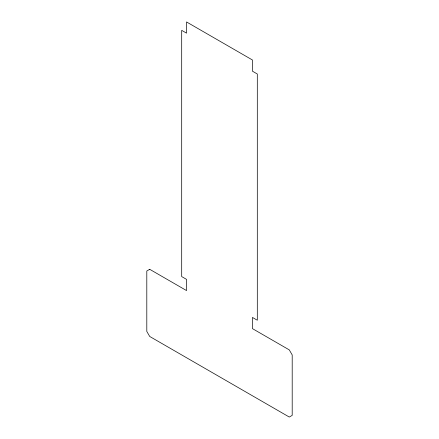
<?xml version="1.0" encoding="UTF-8"?>
<svg xmlns="http://www.w3.org/2000/svg" width="439" height="439" viewBox="0 0 439 439"><rect width="100%" height="100%" fill="white"/><g stroke="black" fill="none" stroke-linecap="round" stroke-linejoin="round"><path stroke-width="0.66" d="M149.71 269.31L146.802 270.989L146.802 331.429L149.71 336.466L289.29 417.05L292.198 415.371L292.198 354.931L289.29 349.894L252.458 328.63L252.458 317.435L257.303 320.234L257.303 73.993L252.458 71.195L252.458 60.006L186.542 21.95L186.542 33.144L181.697 30.346L181.697 276.581L186.542 279.38L186.542 290.574L149.71 269.31"/></g></svg>
